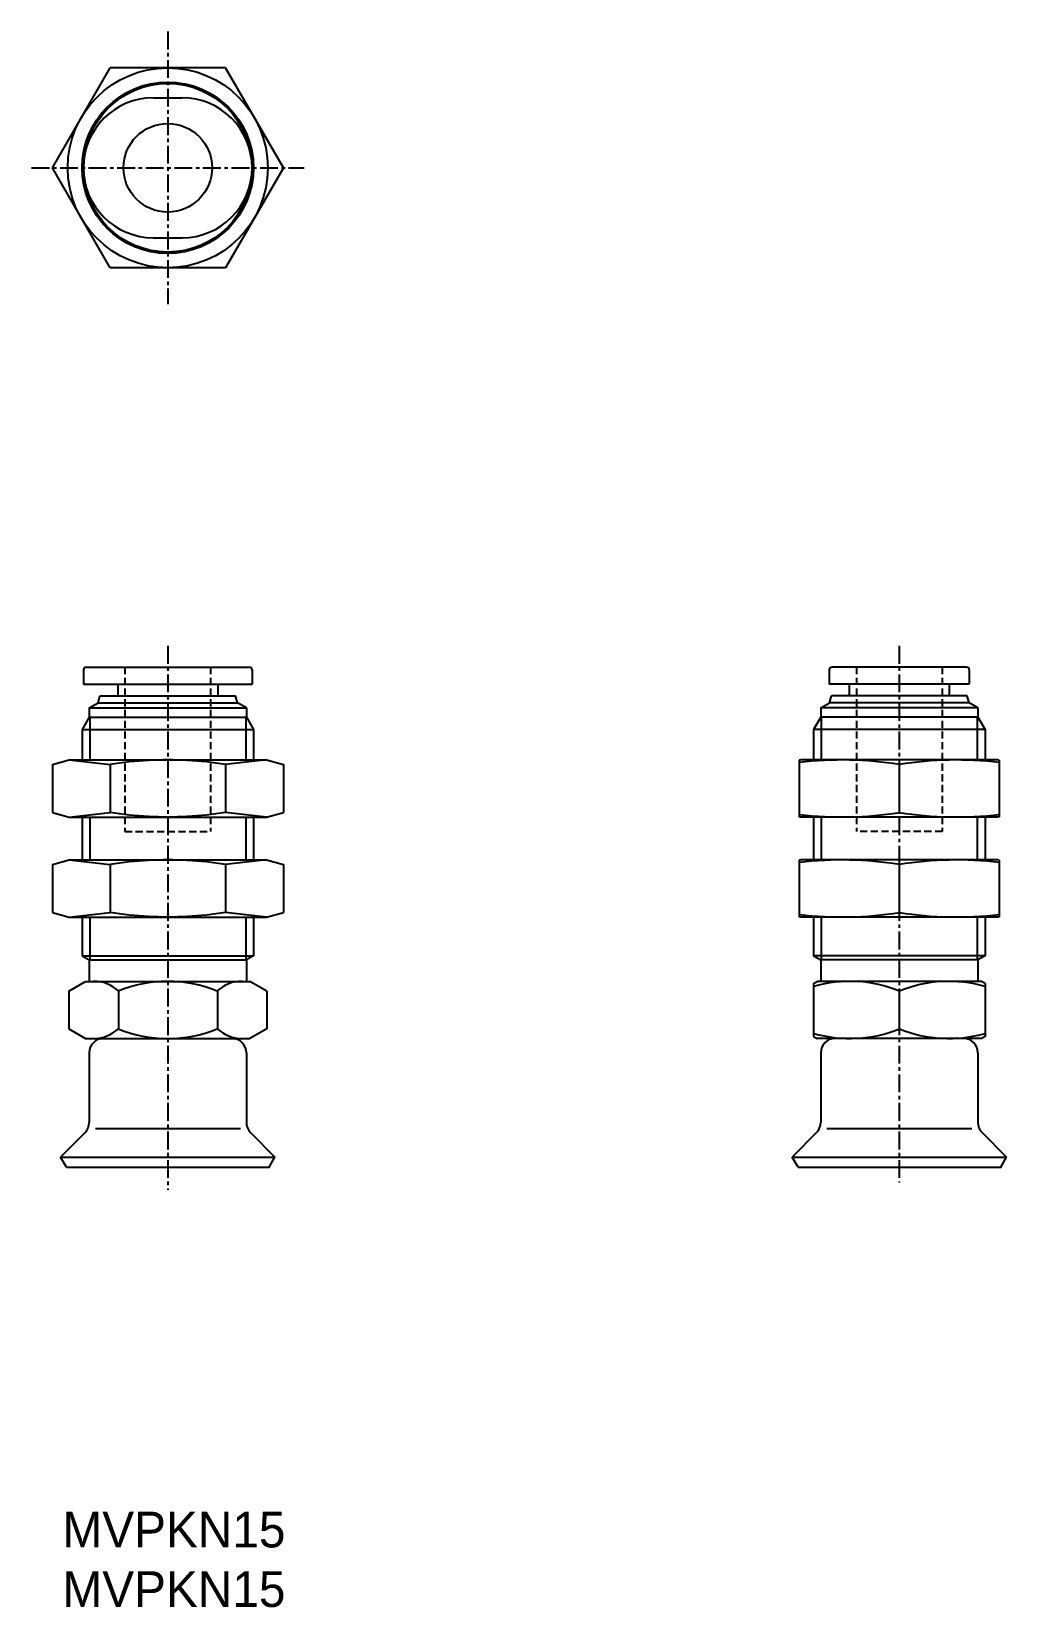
# Model space of a CAD drawing. Extents: x -67 to 1, y -49 to 61.
import ezdxf

# ---------------------------------------------------------------- set-up
doc = ezdxf.new("R2010")
doc.units = 0
doc.linetypes.add('CENTER', pattern=[2, 1.25, -0.25, 0.25, -0.25])
doc.linetypes.add('DASHED', pattern=[0.75, 0.5, -0.25])
doc.layers.get('0').update_dxf_attribs({"linetype": 'CONTINUOUS'})
doc.layers.add('CENTER', color=1, linetype='CENTER')

msp = doc.modelspace()

# ---------------------------------------------------------------- linework, layer by layer
at = {"color": 7, "linetype": 'CONTINUOUS'}
for p, q in [((-65.55, 51.72), (-61.51, 58.72)), ((-53.43, 58.72), (-61.51, 58.72)), ((-49.38, 51.72), (-53.43, 58.72)), ((-58.47, 56.62), (-56.47, 56.62)), ((-61.51, 44.72), (-65.55, 51.72)), ((-49.38, 51.72), (-53.43, 44.72)), ((-58.47, 46.82), (-56.47, 46.82)), ((-53.43, 44.72), (-61.51, 44.72)), ((-63.37, 16.56), (-63.37, 15.56)), ((-63.17, 16.76), (-51.77, 16.76)), ((-51.57, 16.56), (-51.57, 15.56)), ((-11.16, 16.56), (-11.16, 15.56)), ((-1.56, 16.76), (-10.96, 16.76)), ((-1.36, 16.56), (-1.36, 15.56)), ((-63.37, 15.56), (-51.57, 15.56)), ((-60.97, 15.56), (-60.97, 14.76)), ((-53.97, 15.56), (-53.97, 14.76)), ((-1.36, 15.56), (-11.16, 15.56)), ((-9.76, 15.56), (-9.76, 14.76)), ((-2.76, 15.56), (-2.76, 14.76)), ((-62.35, 14.26), (-62.22, 14.76)), ((-62.22, 14.76), (-52.72, 14.76)), ((-52.58, 14.26), (-52.72, 14.76)), ((-11.14, 14.26), (-11.01, 14.76)), ((-1.51, 14.76), (-11.01, 14.76)), ((-1.38, 14.26), (-1.51, 14.76)), ((-62.97, 13.26), (-63.47, 12.4)), ((-62.97, 13.91), (-62.35, 14.26)), ((-62.97, 13.91), (-51.97, 13.91)), ((-62.97, 13.91), (-62.97, 13.26)), ((-62.97, 13.26), (-51.97, 13.26)), ((-62.93, 13.26), (-62.93, 10.26)), ((-62.35, 14.26), (-52.58, 14.26)), ((-51.97, 13.91), (-52.58, 14.26)), ((-52.01, 13.26), (-52.01, 10.26)), ((-51.97, 13.91), (-51.97, 13.26)), ((-51.97, 13.26), (-51.47, 12.4)), ((-11.76, 13.26), (-12.26, 12.4)), ((-11.76, 13.91), (-11.14, 14.26)), ((-0.76, 13.91), (-11.76, 13.91)), ((-11.76, 13.91), (-11.76, 13.26)), ((-0.76, 13.26), (-11.76, 13.26)), ((-11.72, 13.26), (-11.72, 10.26)), ((-1.38, 14.26), (-11.14, 14.26)), ((-0.76, 13.91), (-1.38, 14.26)), ((-0.8, 13.26), (-0.8, 10.26)), ((-0.76, 13.91), (-0.76, 13.26)), ((-0.76, 13.26), (-0.26, 12.4)), ((-63.47, 12.4), (-51.47, 12.4)), ((-63.47, 12.4), (-63.47, 10.26)), ((-51.47, 12.4), (-51.47, 10.26)), ((-0.26, 12.4), (-12.26, 12.4)), ((-12.26, 12.4), (-12.26, 10.26)), ((-0.26, 12.4), (-0.26, 10.26)), ((-65.55, 9.95), (-64.37, 10.26)), ((-65.55, 9.95), (-65.55, 6.58)), ((-64.37, 10.26), (-50.57, 10.26)), ((-61.51, 9.95), (-61.51, 6.58)), ((-53.43, 9.95), (-53.43, 6.58)), ((-50.57, 10.26), (-49.38, 9.95)), ((-49.38, 9.95), (-49.38, 6.58)), ((-13.16, 10.26), (-13.26, 10.24)), ((-13.26, 10.24), (-13.26, 6.29)), ((0.64, 10.26), (-13.16, 10.26)), ((-6.26, 9.95), (-6.26, 6.58)), ((0.74, 10.24), (0.64, 10.26)), ((0.74, 10.24), (0.74, 6.29)), ((-65.55, 6.58), (-64.37, 6.26)), ((-64.37, 6.26), (-50.57, 6.26)), ((-63.47, 6.26), (-63.47, 3.26)), ((-62.93, 6.26), (-62.93, 3.26)), ((-52.01, 6.26), (-52.01, 3.26)), ((-51.47, 6.26), (-51.47, 3.26)), ((-50.57, 6.26), (-49.38, 6.58)), ((-13.16, 6.26), (-13.26, 6.29)), ((0.64, 6.26), (-13.16, 6.26)), ((-12.26, 6.26), (-12.26, 3.26)), ((-11.72, 6.26), (-11.72, 3.26)), ((-0.8, 6.26), (-0.8, 3.26)), ((-0.26, 6.26), (-0.26, 3.26)), ((0.74, 6.29), (0.64, 6.26)), ((-65.55, 2.95), (-64.37, 3.26)), ((-65.55, 2.95), (-65.55, -0.42)), ((-64.37, 3.26), (-50.57, 3.26)), ((-61.51, 2.95), (-61.51, -0.42)), ((-53.43, 2.95), (-53.43, -0.42)), ((-50.57, 3.26), (-49.38, 2.95)), ((-49.38, 2.95), (-49.38, -0.42)), ((-13.16, 3.26), (-13.26, 3.24)), ((-13.26, 3.24), (-13.26, -0.71)), ((0.64, 3.26), (-13.16, 3.26)), ((-6.26, 2.95), (-6.26, -0.42)), ((0.74, 3.24), (0.64, 3.26)), ((0.74, 3.24), (0.74, -0.71)), ((-65.55, -0.42), (-64.37, -0.74)), ((-64.37, -0.74), (-50.57, -0.74)), ((-63.47, -0.74), (-63.47, -3.45)), ((-62.93, -0.74), (-62.93, -3.74)), ((-52.01, -0.74), (-52.01, -3.74)), ((-51.47, -0.74), (-51.47, -3.45)), ((-50.57, -0.74), (-49.38, -0.42)), ((-13.16, -0.74), (-13.26, -0.71)), ((0.64, -0.74), (-13.16, -0.74)), ((-12.26, -0.74), (-12.26, -3.45)), ((-11.72, -0.74), (-11.72, -3.74)), ((-0.8, -0.74), (-0.8, -3.74)), ((-0.26, -0.74), (-0.26, -3.45)), ((0.74, -0.71), (0.64, -0.74)), ((-63.47, -3.45), (-51.47, -3.45)), ((-63.47, -3.45), (-62.97, -3.74)), ((-62.97, -3.74), (-51.97, -3.74)), ((-62.97, -3.74), (-62.97, -5.24)), ((-51.47, -3.45), (-51.97, -3.74)), ((-51.97, -3.74), (-51.97, -5.24)), ((-0.26, -3.45), (-12.26, -3.45)), ((-12.26, -3.45), (-11.76, -3.74)), ((-0.76, -3.74), (-11.76, -3.74)), ((-11.76, -3.74), (-11.76, -5.24)), ((-0.26, -3.45), (-0.76, -3.74)), ((-0.76, -3.74), (-0.76, -5.24)), ((-64.4, -5.92), (-63.22, -5.24)), ((-63.22, -5.24), (-51.72, -5.24)), ((-50.54, -5.92), (-51.72, -5.24)), ((-12.26, -5.38), (-12.01, -5.24)), ((-12.26, -5.38), (-12.26, -9.09)), ((-0.51, -5.24), (-12.01, -5.24)), ((-0.26, -5.38), (-0.51, -5.24)), ((-0.26, -5.38), (-0.26, -9.09)), ((-64.4, -5.92), (-64.4, -8.56)), ((-60.93, -5.92), (-60.93, -8.56)), ((-54, -5.92), (-54, -8.56)), ((-50.54, -5.92), (-50.54, -8.56)), ((-6.26, -5.92), (-6.26, -8.56)), ((-64.4, -8.56), (-63.22, -9.24)), ((-50.54, -8.56), (-51.72, -9.24)), ((-63.22, -9.24), (-51.72, -9.24)), ((-12.26, -9.09), (-12.01, -9.24)), ((-0.51, -9.24), (-12.01, -9.24)), ((-0.26, -9.09), (-0.51, -9.24)), ((-62.97, -10.24), (-62.97, -15.12)), ((-51.97, -10.24), (-51.97, -15.12)), ((-11.76, -10.24), (-11.76, -15.12)), ((-0.76, -10.24), (-0.76, -15.12)), ((-63.26, -15.83), (-64.97, -17.54)), ((-62.54, -15.54), (-52.39, -15.54)), ((-51.67, -15.83), (-49.97, -17.54)), ((-12.05, -15.83), (-13.76, -17.54)), ((-11.33, -15.54), (-1.19, -15.54)), ((-0.47, -15.83), (1.24, -17.54)), ((-64.97, -17.54), (-49.97, -17.54)), ((-64.56, -18.24), (-64.97, -17.54)), ((-50.37, -18.24), (-49.97, -17.54)), ((-13.76, -17.54), (1.24, -17.54)), ((-13.35, -18.24), (-13.76, -17.54)), ((0.84, -18.24), (1.24, -17.54)), ((-64.56, -18.24), (-50.37, -18.24)), ((-13.35, -18.24), (0.84, -18.24))]:
    msp.add_line(p, q, dxfattribs=at)
at = {"color": 3, "linetype": 'DASHED'}
for p, q in [((-60.47, 16.76), (-60.47, 5.26)), ((-54.47, 16.76), (-54.47, 5.26)), ((-9.26, 16.76), (-9.26, 5.26)), ((-3.26, 16.76), (-3.26, 5.26)), ((-60.47, 5.26), (-54.47, 5.26)), ((-3.26, 5.26), (-9.26, 5.26))]:
    msp.add_line(p, q, dxfattribs=at)
at = {"color": 7, "linetype": 'CONTINUOUS'}
for points in [[(-64.37, 10.26), (-62.94, 10.1), (-61.51, 9.95)], [(-50.57, 10.26), (-52, 10.1), (-53.43, 9.95)], [(-64.37, 6.26), (-62.94, 6.42), (-61.51, 6.58)], [(-50.57, 6.26), (-52, 6.42), (-53.43, 6.58)], [(-64.37, 3.26), (-62.94, 3.1), (-61.51, 2.95)], [(-50.57, 3.26), (-52, 3.1), (-53.43, 2.95)], [(-64.37, -0.74), (-62.94, -0.58), (-61.51, -0.42)], [(-50.57, -0.74), (-52, -0.58), (-53.43, -0.42)]]:
    msp.add_lwpolyline(points, dxfattribs=at)
for points in [[(-53.43, 9.95, 0.025752), (-56.11, 10.23, 0.026355), (-58.82, 10.23, 0.025755), (-61.51, 9.95)], [(-53.43, 6.58, -0.025752), (-56.11, 6.3, -0.026355), (-58.82, 6.3, -0.025755), (-61.51, 6.58)], [(-53.43, 2.95, 0.025752), (-56.11, 3.23, 0.026355), (-58.82, 3.23, 0.025755), (-61.51, 2.95)], [(-53.43, -0.42, -0.025752), (-56.11, -0.7, -0.026355), (-58.82, -0.7, -0.025755), (-61.51, -0.42)]]:
    msp.add_lwpolyline(points, format="xyb", dxfattribs=at)
for radius in [7, 6, 5.9, 3.1]:
    msp.add_circle((-57.47, 51.72), radius, dxfattribs=at)
for centre, radius, start, end in [((-58.47, 51.72), 4.9, 90, 270), ((-56.47, 51.72), 4.9, 270, 90), ((-63.17, 16.56), 0.2, 90, 180), ((-51.77, 16.56), 0.2, 0, 90), ((-10.96, 16.56), 0.2, 90, 180), ((-1.56, 16.56), 0.2, 0, 90), ((-10.3, -15.66), 25.92, 81.0313, 96.553), ((-2.22, -15.66), 25.92, 83.447, 98.9687), ((-10.3, 32.19), 25.92, 263.447, 278.9687), ((-2.22, 32.19), 25.92, 261.0313, 276.553), ((-10.3, -22.66), 25.92, 81.0313, 96.553), ((-2.22, -22.66), 25.92, 83.447, 98.9687), ((-10.3, 25.19), 25.92, 263.447, 278.9687), ((-2.22, 25.19), 25.92, 261.0313, 276.553), ((-62.66, -7.78), 2.55, 47.1167, 90), ((-57.47, -14.4), 9.16, 67.7807, 112.2193), ((-52.27, -7.78), 2.55, 90, 132.8833), ((-9.72, -14.4), 9.16, 67.7807, 106.0709), ((-2.79, -14.4), 9.16, 73.9291, 112.2193), ((-62.66, -6.69), 2.55, 270, 312.8833), ((-57.47, -0.08), 9.16, 247.7807, 292.2193), ((-52.27, -6.69), 2.55, 227.1167, 270), ((-9.72, -0.08), 9.16, 253.9291, 292.2193), ((-2.79, -0.08), 9.16, 247.7807, 286.0709), ((-61.97, -10.24), 1, 90, 180), ((-52.97, -10.24), 1, 0, 90), ((-10.76, -10.24), 1, 90, 180), ((-1.76, -10.24), 1, 0, 90), ((-63.97, -15.12), 1, 315, 0), ((-50.97, -15.12), 1, 180, 225), ((-12.76, -15.12), 1, 315, 0), ((0.24, -15.12), 1, 180, 225)]:
    msp.add_arc(centre, radius, start, end, dxfattribs=at)
for p in [(-57.47, 51.72), (-49.38, 51.72), (-57.47, -18.24), (-50.37, -18.24), (-6.26, -18.24), (0.84, -18.24)]:
    msp.add_point(p, dxfattribs=at)
at = {"layer": 'CENTER', "color": 1, "linetype": 'CENTER'}
for p, q in [((-57.47, 61.26), (-57.47, 42.18)), ((-67.01, 51.72), (-47.93, 51.72)), ((-57.47, 18.25), (-57.47, -19.84)), ((-6.26, 18.25), (-6.26, -19.32))]:
    msp.add_line(p, q, dxfattribs=at)

# ---------------------------------------------------------------- texts
at = {"color": 7, "linetype": 'CONTINUOUS'}
for p in [(-64.84, -44.87), (-64.84, -49.04)]:
    msp.add_text('MVPKN15', height=2.5, dxfattribs=at).set_placement(p)

doc.saveas('drawing.dxf')
